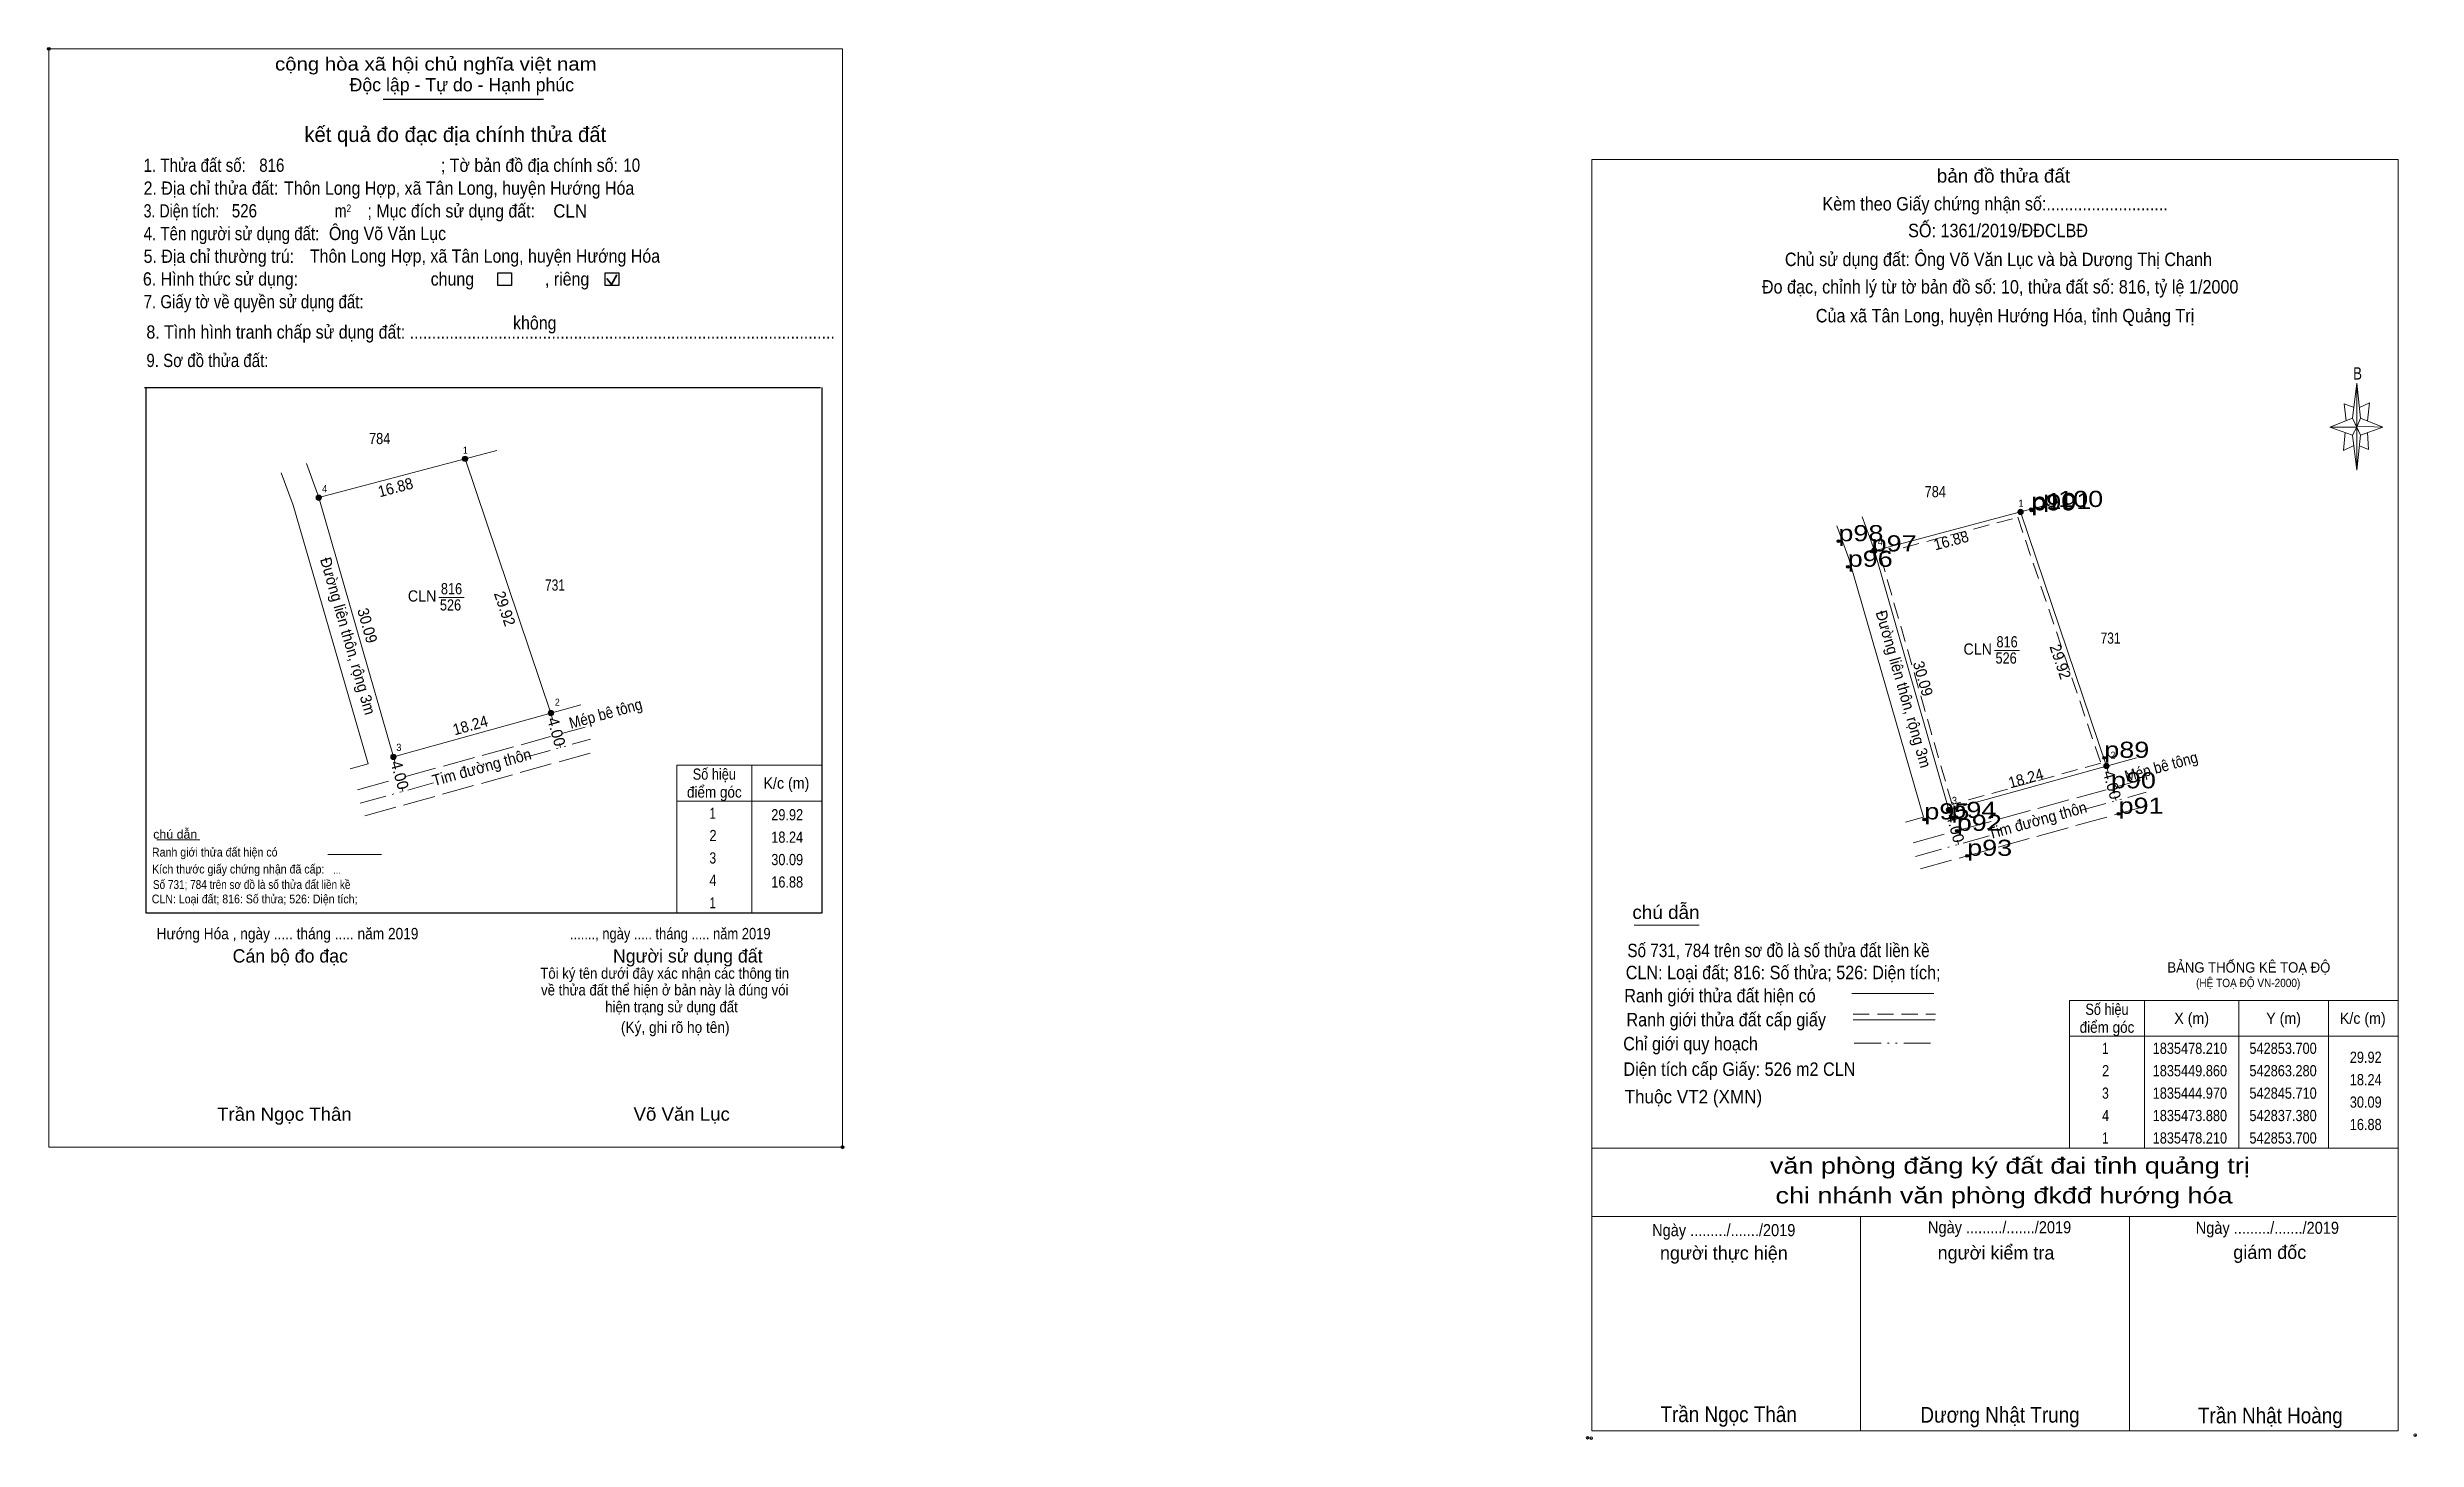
# Model space of a CAD drawing. Header units: metres. Extents: x 536817 to 552672, y 1822447 to 1839668.
# Drawn here: x 542633.5 to 542897.9, y 1835374.7 to 1835530 of the extents above; entities outside this region: 3.
import ezdxf
from ezdxf.enums import TextEntityAlignment as Align

# ---------------------------------------------------------------- set-up
doc = ezdxf.new("R2010")
doc.units = ezdxf.units.M
doc.header["$LTSCALE"] = 0.6
doc.header["$PDMODE"] = 32
doc.header["$PDSIZE"] = 0.3
for name, pattern in [('DASH_DOUBLE_DOT', [9.2, 5, -1.2, 0.3, -1.2, 0.3, -1.2]), ('LONG_DASHED', [7.5, 6, -1.5]), ('MEDIUM_DASHED', [4.5, 3, -1.5])]:
    doc.linetypes.add(name, pattern=pattern)
for name, color, linetype, lineweight in [('1', 7, 'MEDIUM_DASHED', 13), ('10', 7, 'Continuous', 13), ('17', 7, 'Continuous', 13), ('2', 7, 'Continuous', 25), ('36', 7, 'Continuous', 13), ('5', 7, 'Continuous', 13), ('6', 7, 'Continuous', 13), ('63', 7, 'Continuous', 13)]:
    doc.layers.add(name, color=color, linetype=linetype, lineweight=lineweight)
doc.layers.add('12', color=7, linetype='Continuous')
doc.layers.add('7', color=7, linetype='Continuous')

msp = doc.modelspace()

# ---------------------------------------------------------------- hatches: boundary and pattern name
at = {"layer": '63'}
for points in [[(542680.42, 1835484.13, 1), (542679.82, 1835484.13, 1)], [(542664.1, 1835479.8, 1), (542663.5, 1835479.8, 1)], [(542854, 1835478.21, 1), (542853.4, 1835478.21, 1)], [(542837.68, 1835473.88, 1), (542837.08, 1835473.88, 1)], [(542690, 1835455.78, 1), (542689.4, 1835455.78, 1)], [(542672.43, 1835450.89, 1), (542671.83, 1835450.89, 1)], [(542863.58, 1835449.86, 1), (542862.98, 1835449.86, 1)], [(542846.01, 1835444.97, 1), (542845.41, 1835444.97, 1)]]:
    msp.add_hatch(color=256, dxfattribs=at).paths.add_polyline_path(points)

# ---------------------------------------------------------------- linework, layer by layer
at = {"layer": '1'}
msp.add_lwpolyline([(542853.38, 1835477.61), (542862.64, 1835450.2), (542846.05, 1835445.58), (542838, 1835473.53)], close=True, dxfattribs=at)
at = {"layer": '10'}
for p, q in [((542853.7, 1835478.21), (542857.26, 1835479.15)), ((542833.2, 1835476.66), (542834.53, 1835473.03)), ((542836.02, 1835477.68), (542837.25, 1835474.32)), ((542837.38, 1835473.88), (542853.7, 1835478.21)), ((542837.25, 1835474.32), (542837.38, 1835473.88)), ((542837.38, 1835473.88), (542845.71, 1835444.97)), ((542834.53, 1835473.03), (542842.88, 1835444.18)), ((542845.71, 1835444.97), (542863.28, 1835449.86)), ((542840.87, 1835443.62), (542842.88, 1835444.18))]:
    msp.add_line(p, q, dxfattribs=at)
at = {"layer": '10', "linetype": 'LONG_DASHED'}
for p, q in [((542846.95, 1835442.74), (542863.25, 1835447.23)), ((542864.51, 1835447.58), (542867.09, 1835448.29)), ((542842.52, 1835438.39), (542868.1, 1835445.51)), ((542841.7, 1835441.29), (542845.68, 1835442.39))]:
    msp.add_line(p, q, dxfattribs=at)
at = {"layer": '10', "linetype": 'DASH_DOUBLE_DOT'}
for p, q in [((542860.33, 1835444.89), (542867.7, 1835446.94)), ((542841.99, 1835439.79), (542850.64, 1835442.2))]:
    msp.add_line(p, q, dxfattribs=at)
at = {"layer": '10'}
msp.add_lwpolyline([(542853.7, 1835478.21), (542863.28, 1835449.86), (542866.63, 1835450.79)], dxfattribs=at)
at = {"layer": '17'}
for p, q in [((542645.75, 1835441.63), (542650.52, 1835441.63)), ((542810.58, 1835432.13), (542817.82, 1835432.13))]:
    msp.add_line(p, q, dxfattribs=at)
at = {"layer": '2'}
for p, q in [((542670.98, 1835524.25), (542688.89, 1835524.25)), ((542644.37, 1835492.1), (542719.78, 1835492.1)), ((542719.94, 1835492.1), (542719.94, 1835433.46))]:
    msp.add_line(p, q, dxfattribs=at)
at = {"layer": '2', "lineweight": 35}
for p, q in [((542695.96, 1835504.23), (542696.47, 1835503.57)), ((542696.47, 1835503.57), (542697.08, 1835504.67))]:
    msp.add_line(p, q, dxfattribs=at)
at = {"layer": '2', "lineweight": 13}
msp.add_lwpolyline([(542633.67, 1835529.87), (542722.25, 1835529.87), (542722.25, 1835407.36), (542633.67, 1835407.36)], close=True, dxfattribs=at)
at = {"layer": '2'}
for points in [[(542683.79, 1835504.88), (542685.32, 1835504.88), (542685.32, 1835503.46), (542683.79, 1835503.46)], [(542695.76, 1835504.88), (542697.29, 1835504.88), (542697.29, 1835503.46), (542695.76, 1835503.46)]]:
    msp.add_lwpolyline(points, close=True, dxfattribs=at)
msp.add_lwpolyline([(542719.94, 1835433.46), (542644.53, 1835433.46), (542644.53, 1835492.1)], dxfattribs=at)
for p in [(542633.67, 1835529.87), (542722.25, 1835407.36)]:
    msp.add_point(p, dxfattribs=at)
at = {"layer": '36'}
msp.add_line((542850.78, 1835462.75), (542853.59, 1835462.75), dxfattribs=at)
at = {"layer": '5'}
for p, q in [((542890.72, 1835488.67), (542891.22, 1835492.57)), ((542890.72, 1835486.77), (542888.22, 1835487.67)), ((542891.62, 1835486.77), (542891.22, 1835482.87)), ((542891.62, 1835488.67), (542894.12, 1835487.67)), ((542892.42, 1835487.07), (542892.52, 1835485.17)), ((542892.52, 1835485.17), (542891.52, 1835485.57)), ((542805.84, 1835407.23), (542895.84, 1835407.23)), ((542805.84, 1835399.63), (542895.64, 1835399.63)), ((542805.84, 1835399.63), (542895.64, 1835399.63)), ((542805.84, 1835399.63), (542895.64, 1835399.63)), ((542835.84, 1835375.73), (542835.84, 1835399.63)), ((542865.84, 1835375.73), (542865.84, 1835399.63))]:
    msp.add_line(p, q, dxfattribs=at)
for points in [[(542805.84, 1835517.53), (542895.84, 1835517.53), (542895.84, 1835375.73), (542805.84, 1835375.73)], [(542891.22, 1835492.57), (542891.62, 1835488.67), (542891.22, 1835487.67)], [(542891.22, 1835487.67), (542888.22, 1835487.67), (542890.72, 1835488.67), (542891.62, 1835486.77), (542894.12, 1835487.67), (542891.22, 1835487.77)], [(542891.22, 1835487.67), (542891.22, 1835482.87), (542890.72, 1835486.77)]]:
    msp.add_lwpolyline(points, close=True, dxfattribs=at)
for points in [[(542890.92, 1835489.87), (542889.82, 1835490.27), (542890.02, 1835488.37)], [(542891.52, 1835489.87), (542892.62, 1835490.37), (542892.42, 1835488.37)], [(542891.22, 1835487.67), (542890.72, 1835488.67), (542888.22, 1835487.67)], [(542889.92, 1835487.07), (542889.72, 1835485.07), (542890.82, 1835485.57)], [(542891.22, 1835487.67), (542891.62, 1835486.77), (542894.12, 1835487.67)], [(542895.84, 1835375.73), (542805.84, 1835375.73), (542805.84, 1835399.63)]]:
    msp.add_lwpolyline(points, dxfattribs=at)
for p in [(542805.38, 1835374.95), (542805.78, 1835374.89)]:
    msp.add_point(p, dxfattribs=at)
at = {"layer": '6'}
for p, q in [((542664.8, 1835440.01), (542670.8, 1835440.01)), ((542834.88, 1835424.51), (542844.02, 1835424.51)), ((542835.02, 1835421.57), (542844.16, 1835421.57))]:
    msp.add_line(p, q, dxfattribs=at)
at = {"layer": '6', "linetype": 'MEDIUM_DASHED'}
msp.add_line((542835.02, 1835422.19), (542844.22, 1835422.19), dxfattribs=at)
at = {"layer": '6'}
msp.add_point((542897.74, 1835375.23), dxfattribs=at)
at = {"layer": '63'}
for p, q in [((542663.8, 1835479.8), (542680.12, 1835484.13)), ((542680.12, 1835484.13), (542683.68, 1835485.07)), ((542659.62, 1835482.58), (542660.95, 1835478.95)), ((542662.44, 1835483.6), (542663.67, 1835480.24)), ((542660.95, 1835478.95), (542669.3, 1835450.1)), ((542663.67, 1835480.24), (542663.8, 1835479.8)), ((542663.8, 1835479.8), (542672.13, 1835450.89)), ((542677.2, 1835468.67), (542680.01, 1835468.67)), ((542672.13, 1835450.89), (542689.7, 1835455.78)), ((542689.89, 1835455.09), (542689.7, 1835455.78)), ((542690.77, 1835451.93), (542690.65, 1835452.37)), ((542667.29, 1835449.54), (542669.3, 1835450.1)), ((542672.29, 1835450.31), (542672.13, 1835450.89)), ((542712.14, 1835449.96), (542712.14, 1835433.46)), ((542712.14, 1835449.96), (542712.14, 1835433.46)), ((542719.94, 1835449.96), (542719.94, 1835433.46)), ((542863.47, 1835449.17), (542863.28, 1835449.86)), ((542673.2, 1835447.04), (542673.07, 1835447.52)), ((542845.87, 1835444.39), (542845.71, 1835444.97)), ((542864.35, 1835446.01), (542864.23, 1835446.45)), ((542846.78, 1835441.12), (542846.65, 1835441.6)), ((542867.54, 1835423.73), (542867.54, 1835407.23)), ((542878.04, 1835423.73), (542878.04, 1835407.23)), ((542888.04, 1835423.73), (542888.04, 1835407.23)), ((542859.14, 1835419.73), (542895.84, 1835419.73))]:
    msp.add_line(p, q, dxfattribs=at)
at = {"layer": '63', "linetype": 'LONG_DASHED'}
for p, q in [((542673.37, 1835448.66), (542689.67, 1835453.15)), ((542690.93, 1835453.5), (542693.51, 1835454.21)), ((542668.94, 1835444.31), (542694.52, 1835451.43)), ((542668.12, 1835447.21), (542672.1, 1835448.31))]:
    msp.add_line(p, q, dxfattribs=at)
at = {"layer": '63', "linetype": 'DASH_DOUBLE_DOT'}
for p, q in [((542686.75, 1835450.81), (542694.12, 1835452.86)), ((542668.41, 1835445.71), (542677.06, 1835448.12)), ((542835.14, 1835418.95), (542844.34, 1835418.95))]:
    msp.add_line(p, q, dxfattribs=at)
at = {"layer": '63'}
for points in [[(542680.12, 1835484.13), (542689.7, 1835455.78), (542672.13, 1835450.89), (542663.8, 1835479.8)], [(542859.14, 1835423.73), (542895.84, 1835423.73), (542895.84, 1835407.23), (542859.14, 1835407.23)]]:
    msp.add_lwpolyline(points, close=True, dxfattribs=at)
for points in [[(542680.12, 1835484.13), (542689.7, 1835455.78), (542693.05, 1835456.71)], [(542703.74, 1835433.46), (542703.74, 1835449.96), (542712.14, 1835449.96), (542719.94, 1835449.96)], [(542703.74, 1835445.96), (542712.14, 1835445.96), (542719.94, 1835445.96)], [(542719.94, 1835433.46), (542712.14, 1835433.46), (542703.74, 1835433.46)]]:
    msp.add_lwpolyline(points, dxfattribs=at)
for centre in [(542680.12, 1835484.13), (542663.8, 1835479.8), (542853.7, 1835478.21), (542837.38, 1835473.88), (542689.7, 1835455.78), (542672.13, 1835450.89), (542863.28, 1835449.86), (542845.71, 1835444.97)]:
    msp.add_circle(centre, 0.3, dxfattribs=at)
at = {"layer": '7'}
for p in [(552130.37, 1839666.12), (542854.89, 1835478.53), (542856.22, 1835478.76), (542854.9, 1835478.38), (542833.37, 1835474.94), (542837.08, 1835473.8), (542834.41, 1835472.09), (542863.04, 1835450.78), (542864.63, 1835444.54), (542842.96, 1835443.91), (542845.98, 1835444.08), (542846.58, 1835442.64), (542847.74, 1835439.85)]:
    msp.add_point(p, dxfattribs=at)

# ---------------------------------------------------------------- texts
at = {"layer": '1'}
for s, width, p in [('784', 0.85, (542844.18, 1835479.85)), ('CLN', 0.95, (542848.915, 1835462.29)), ('816', 0.85, (542852.195, 1835463.1)), ('731', 0.8, (542863.74, 1835463.51)), ('526', 0.85, (542852.085, 1835461.29))]:
    msp.add_text(s, height=1.25, dxfattribs=dict(at, width=width)).set_placement(p, align=Align.CENTER)
for s, height, width, p in [('BẢNG THỐNG KÊ TOẠ ĐỘ ', 1.15, 0.95, (542870.08, 1835426.83)), ('(HỆ TOẠ ĐỘ VN-2000)', 0.93, 0.9, (542873.28, 1835425.21))]:
    msp.add_text(s, height=height, dxfattribs=dict(at, width=width)).set_placement(p)
at = {"layer": '12'}
for s, width, p in [('Base:p89', 1.2, (552130.37, 1839666.12)), ('Base:p1', 1.2, (552130.37, 1839666.12)), ('p101', 1.25, (542854.89, 1835478.53)), ('p99', 1.25, (542854.9, 1835478.38)), ('p100', 1.25, (542856.22, 1835478.76)), ('p98', 1.25, (542833.37, 1835474.94)), ('p96', 1.25, (542834.41, 1835472.09)), ('p97', 1.25, (542837.08, 1835473.8)), ('p89', 1.25, (542863.04, 1835450.78)), ('p90', 1.25, (542863.78, 1835447.38)), ('p95', 1.25, (542842.96, 1835443.91)), ('p94', 1.25, (542845.98, 1835444.08)), ('p92', 1.25, (542846.58, 1835442.64)), ('p91', 1.25, (542864.63, 1835444.54)), ('p93', 1.25, (542847.74, 1835439.85))]:
    msp.add_text(s, height=1.8, dxfattribs=dict(at, width=width)).set_placement(p)
at = {"layer": '2'}
for s, height, width, p in [('cộng hòa xã hội chủ nghĩa việt nam', 1.478, 1.15, (542658.92, 1835527.44)), ('1. Thửa đất số:', 1.478, 0.85, (542644.26, 1835516.14)), ('816', 1.48, 0.85, (542657.16, 1835516.14)), ('; Tờ bản đồ địa chính số:', 1.478, 0.9, (542677.43, 1835516.14)), ('10', 1.48, 0.85, (542697.79, 1835516.15)), ('2. Địa chỉ thửa đất:', 1.478, 0.9, (542644.26, 1835513.59)), ('Thôn Long Hợp, xã Tân Long, huyện Hướng Hóa', 1.48, 0.9, (542659.93, 1835513.59)), ('3. Diện tích:', 1.478, 0.8, (542644.26, 1835511.05)), ('526', 1.48, 0.85, (542654.1, 1835511.06)), ('Ông Võ Văn Lục', 1.48, 0.9, (542664.94, 1835508.53)), ('m', 1.478, 0.8, (542665.58, 1835511.05)), ('2', 0.8447, 0.8, (542666.91, 1835511.65)), ('; Mục đích sử dụng đất:', 1.478, 0.9, (542669.24, 1835511.05)), ('CLN', 1.48, 0.95, (542689.97, 1835511.04)), ('4. Tên người sử dụng đất:', 1.478, 0.85, (542644.26, 1835508.52)), ('6. Hình thức sử dụng:', 1.478, 0.9, (542644.18, 1835503.46)), ('5. Địa chỉ thường trú:', 1.478, 0.9, (542644.26, 1835505.99)), ('Thôn Long Hợp, xã Tân Long, huyện Hướng Hóa', 1.48, 0.9, (542662.81, 1835506.01)), ('7. Giấy tờ về quyền sử dụng đất:', 1.478, 0.85, (542644.26, 1835500.92)), ('chung                , riêng', 1.478, 0.9, (542676.29, 1835503.46)), ('không', 1.479, 0.9, (542685.48, 1835498.56)), ('8. Tình hình tranh chấp sử dụng đất: ................................................................................................', 1.478, 0.9, (542644.57, 1835497.54)), ('9. Sơ đồ thửa đất:', 1.478, 0.85, (542644.57, 1835494.37)), ('Hướng Hóa , ngày ..... tháng ..... năm 2019', 1.27, 0.9, (542645.71, 1835430.54)), ('......., ngày ..... tháng ..... năm 2019', 1.27, 0.85, (542691.83, 1835430.54)), ('(Ký, ghi rõ họ tên)', 1.267, 0.9, (542697.52, 1835420.1)), ('Trần Ngọc Thân', 1.48, 1.05, (542652.46, 1835410.3)), ('Võ Văn Lục', 1.48, 1.05, (542698.93, 1835410.31))]:
    msp.add_text(s, height=height, dxfattribs=dict(at, width=width)).set_placement(p)
for s, height, p in [('Độc lập - Tự do - Hạnh phúc', 1.478, (542667.24, 1835525.12)), ('Cán bộ đo đạc', 1.479, (542654.19, 1835427.95)), ('Người sử dụng đất', 1.478, (542696.63, 1835427.95))]:
    msp.add_text(s, height=height, dxfattribs=at).set_placement(p)
for s, height, p in [('kết quả đo đạc địa chính thửa đất', 1.69, (542679.035, 1835519.47)), ('.', 0.4224, (542722.2378, 1835407.12))]:
    msp.add_text(s, height=height, dxfattribs=at).set_placement(p, align=Align.CENTER)
for s, height, width, p in [('...', 0.82, 0.95, (542665.84, 1835437.85)), ('Tôi ký tên dưới đây xác nhận các thông tin', 1.221, 0.9, (542702.4, 1835426.14)), ('về thửa đất thể hiện ở bản này là đúng vói', 1.221, 0.9, (542702.41, 1835424.28)), ('hiện trạng sử dụng đất', 1.221, 0.9, (542703.165, 1835422.4))]:
    msp.add_text(s, height=height, dxfattribs=dict(at, width=width)).set_placement(p, align=Align.CENTER)
at = {"layer": '5'}
for s, height, width, p in [('bản đồ thửa đất', 1.5, 1.05, (542851.79, 1835514.95)), ('Kèm theo Giấy chứng nhận số:...........................', 1.5, 0.9, (542850.86, 1835511.83)), ('SỐ: 1361/2019/ĐĐCLBĐ', 1.5, 0.9, (542851.185, 1835508.85)), ('Chủ sử dụng đất: Ông Võ Văn Lục và bà Dương Thị Chanh', 1.5, 0.9, (542851.23, 1835505.63)), ('Đo đạc, chỉnh lý từ tờ bản đồ số: 10, thửa đất số: 816, tỷ lệ 1/2000 ', 1.5, 0.9, (542851.67, 1835502.57)), ('Của xã Tân Long, huyện Hướng Hóa, tỉnh Quảng Trị', 1.5, 0.9, (542851.965, 1835499.35)), ('B', 1.378, 0.8, (542891.3, 1835492.97)), ('văn phòng đăng ký đất đai tỉnh quảng trị', 1.8, 1.25, (542852.5, 1835404.4)), ('chi nhánh văn phòng đkđđ hướng hóa', 1.8, 1.25, (542851.85, 1835401.08)), ('Ngày ........./......./2019', 1.35, 0.9, (542820.575, 1835397.43)), ('Ngày ........./......./2019', 1.35, 0.9, (542851.355, 1835397.75)), ('Ngày ........./......./2019', 1.35, 0.9, (542881.235, 1835397.69)), ('Trần Ngọc Thân', 1.75, 0.9, (542821.12, 1835376.69)), ('Dương Nhật Trung', 1.75, 0.9, (542851.405, 1835376.63)), ('Trần Nhật Hoàng', 1.75, 0.9, (542881.57, 1835376.55))]:
    msp.add_text(s, height=height, dxfattribs=dict(at, width=width)).set_placement(p, align=Align.CENTER)
for s, p in [('người thực hiện', (542820.59, 1835394.81)), ('người kiểm tra', (542850.955, 1835394.83)), ('giám đốc', (542881.505, 1835394.89))]:
    msp.add_text(s, height=1.5, dxfattribs=at).set_placement(p, align=Align.CENTER)
at = {"layer": '6'}
for s, height, width, p in [('chú dẫn', 0.9841, 1.05, (542645.33, 1835441.77)), ('Ranh giới thửa đất hiện có ', 0.9841, 0.9, (542645.19, 1835439.77)), ('Kích thước giấy chứng nhận đã cấp:', 0.9841, 0.9, (542645.21, 1835437.88)), ('Số 731; 784 trên sơ đồ là số thửa đất liền kề', 0.98, 0.85, (542645.3, 1835436.16)), ('CLN: Loại đất; 816: Số thửa; 526: Diện tích;', 0.98, 0.9, (542645.17, 1835434.55)), ('chú dẫn', 1.5, 1.05, (542810.38, 1835432.81)), ('Số 731, 784 trên sơ đồ là số thửa đất liền kề', 1.5, 0.85, (542809.82, 1835428.55)), ('CLN: Loại đất; 816: Số thửa; 526: Diện tích;', 1.5, 0.9, (542809.64, 1835426.09)), ('Ranh giới thửa đất hiện có ', 1.5, 0.9, (542809.48, 1835423.51)), ('Ranh giới thửa đất cấp giấy', 1.5, 0.9, (542809.72, 1835420.83)), ('Chỉ giới quy hoạch', 1.5, 0.9, (542809.36, 1835418.15)), ('Diện tích cấp Giấy: 526 m2 CLN', 1.5, 0.9, (542809.38, 1835415.31)), ('Thuộc VT2 (XMN)', 1.5, 0.95, (542809.51, 1835412.24))]:
    msp.add_text(s, height=height, dxfattribs=dict(at, width=width)).set_placement(p)
at = {"layer": '63'}
for s, width, p in [('784', 0.85, (542670.6, 1835485.77)), ('731', 0.8, (542690.16, 1835469.43)), ('CLN', 0.95, (542675.335, 1835468.21)), ('526', 0.85, (542678.505, 1835467.21)), ('816', 0.85, (542678.615, 1835469.02)), ('Số hiệu', 0.85, (542707.94, 1835448.34)), ('điểm góc', 0.9, (542707.94, 1835446.34)), ('K/c (m)', 0.95, (542715.985, 1835447.34)), (' 1', 0.75, (542707.59, 1835443.99)), (' 2', 0.85, (542707.595, 1835441.49)), (' 3', 0.8, (542707.585, 1835438.99)), (' 4', 0.85, (542707.59, 1835436.49)), (' 1', 0.75, (542707.59, 1835433.99)), ('Số hiệu', 0.85, (542863.34, 1835422.11)), ('điểm góc', 0.9, (542863.34, 1835420.11)), ('X (m)', 0.95, (542872.79, 1835421.11)), ('Y (m)', 0.95, (542883.045, 1835421.11)), ('K/c (m)', 0.95, (542891.885, 1835421.11)), (' 1', 0.75, (542862.99, 1835417.76)), ('1835478.210', 0.85, (542872.59, 1835417.76)), ('542853.700', 0.85, (542882.99, 1835417.76)), (' 2', 0.85, (542862.995, 1835415.26)), ('1835449.860', 0.85, (542872.59, 1835415.26)), ('542863.280', 0.85, (542882.99, 1835415.26)), (' 3', 0.8, (542862.985, 1835412.76)), ('1835444.970', 0.85, (542872.59, 1835412.76)), ('542845.710', 0.85, (542882.99, 1835412.76)), (' 4', 0.85, (542862.99, 1835410.26)), ('1835473.880', 0.85, (542872.59, 1835410.26)), ('542837.380', 0.85, (542882.99, 1835410.26)), (' 1', 0.75, (542862.99, 1835407.76)), ('1835478.210', 0.85, (542872.59, 1835407.76)), ('542853.700', 0.85, (542882.99, 1835407.76))]:
    msp.add_text(s, height=1.25, dxfattribs=dict(at, width=width)).set_placement(p, align=Align.CENTER)
for s, height, width, p in [(' 1', 0.8, 0.9, (542680.43, 1835484.7)), (' 4', 0.8, 0.95, (542664.74, 1835480.4)), (' 1', 0.8, 0.9, (542854.01, 1835478.78)), (' 4', 0.8, 0.95, (542838.32, 1835474.48)), (' 2', 0.8, 0.9, (542690.69, 1835456.59)), (' 3', 0.8, 0.95, (542673.02, 1835451.55)), (' 2', 0.8, 0.9, (542864.27, 1835450.67)), ('29.92', 1.25, 0.85, (542717.85, 1835443.81)), (' 3', 0.8, 0.95, (542846.6, 1835445.63)), ('18.24', 1.25, 0.85, (542717.85, 1835441.31)), ('30.09', 1.25, 0.85, (542717.85, 1835438.81)), ('16.88', 1.25, 0.85, (542717.85, 1835436.31)), ('29.92', 1.25, 0.85, (542893.99, 1835416.76)), ('18.24', 1.25, 0.85, (542893.99, 1835414.26)), ('30.09', 1.25, 0.85, (542893.99, 1835411.76)), ('16.88', 1.25, 0.85, (542893.99, 1835409.26))]:
    msp.add_text(s, height=height, dxfattribs=dict(at, width=width)).set_placement(p, align=Align.RIGHT)
for s, rotation, width, p in [('16.88', 14.859, 0.95, (542672.5247, 1835480.3427)), ('16.88', 14.859, 0.95, (542846.1047, 1835474.4227)), ('Đường liên thôn, rộng 3m', 286.142, 0.95, (542666.4526, 1835464.1988)), ('29.92', 288.671, 0.95, (542683.9671, 1835467.2251)), ('30.09', 286.074, 0.95, (542668.6295, 1835465.363)), ('Đường liên thôn, rộng 3m', 286.142, 0.95, (542840.0326, 1835458.2788)), ('29.92', 288.671, 0.95, (542857.5471, 1835461.3051)), ('30.09', 286.074, 0.95, (542842.2095, 1835459.443)), ('18.24', 15.553, 0.95, (542680.8774, 1835453.8136)), ('Mép bê tông', 15.387, 0.9, (542695.9742, 1835455.1222)), ('Tim đường thôn', 15.541, 0.95, (542682.1525, 1835449.1324)), ('18.24', 15.553, 0.95, (542854.4574, 1835447.8936)), ('Mép bê tông', 15.387, 0.9, (542869.5542, 1835449.2022)), ('Tim đường thôn', 15.541, 0.95, (542855.7325, 1835443.2124))]:
    msp.add_text(s, height=1.25, rotation=rotation, dxfattribs=dict(at, width=width)).set_placement(p, align=Align.CENTER)
for p in [(542689.7232, 1835453.5174), (542672.2432, 1835448.6874), (542863.3032, 1835447.5974), (542845.8232, 1835442.7674)]:
    msp.add_text('4.00', height=1.25, rotation=285.532, dxfattribs=at).set_placement(p, align=Align.CENTER)

doc.saveas('drawing.dxf')
